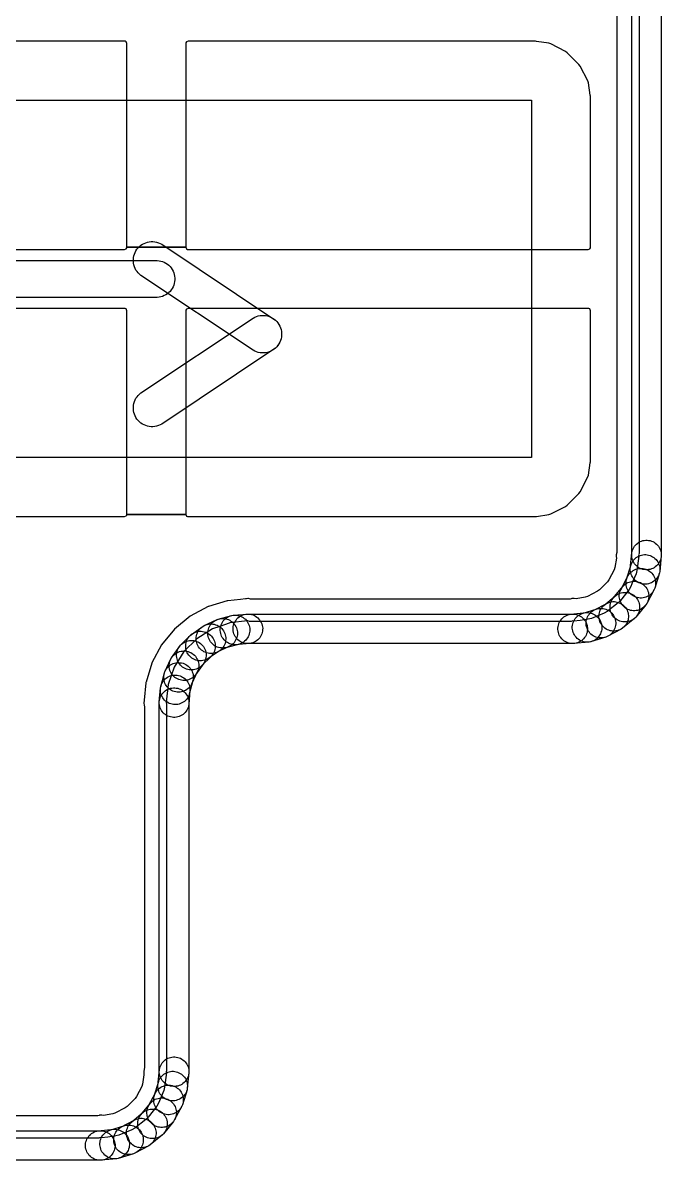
# Model space of a CAD drawing. Extents: x 124579 to 173950, y -108350 to -87650.
# Drawn here: x 169625 to 173950, y -108350 to -100645 of the extents above; entities that cross this region are included whole.
import ezdxf

# ---------------------------------------------------------------- set-up
doc = ezdxf.new("R2010")
doc.units = 0
for name, color, linetype in [('L2D0_Cu1', 1, 'CONTINUOUS'), ('L4D0_Cu2', 2, 'CONTINUOUS'), ('L7D0_Profile1', 3, 'CONTINUOUS')]:
    doc.layers.add(name, color=color, linetype=linetype)

msp = doc.modelspace()

# ---------------------------------------------------------------- linework, layer by layer
at = {"layer": 'L2D0_Cu1'}
for points in [[(173649.5, -91777.902), (173649.5, -104221.634), (173648.253, -104232.617), (173644.344, -104249.6), (173645.561, -104254.983), (173645.55, -104260.501), (173645.545, -104260.501), (173645.934, -104272.451), (173636.04, -104334.853), (173631.302, -104349.429), (173595.797, -104419.097), (173586.788, -104431.496), (173531.496, -104486.788), (173519.097, -104495.797), (173449.429, -104531.302), (173434.853, -104536.04), (173372.835, -104545.873), (173361.216, -104545.474), (173361.216, -104545.588), (173355.696, -104545.58), (173350.318, -104544.344), (173344.936, -104545.563), (173344.935, -104545.563), (173339.629, -104546.765), (173333.153, -104548.232), (173332.901, -104548.289), (173322.077, -104549.5), (171178.587, -104549.5), (171167.513, -104548.232), (171153.467, -104544.973), (171153.465, -104544.973), (171150.759, -104544.345), (171150.041, -104544.344), (171139.415, -104546.766), (171133.328, -104547.755), (171100.439, -104550.988), (171015.097, -104559.378), (171015.093, -104559.379), (171012.701, -104559.614), (171010.403, -104560.311), (171010.397, -104560.312), (170882.941, -104598.958), (170882.937, -104598.96), (170880.637, -104599.657), (170758.925, -104664.701), (170652.246, -104752.246), (170564.701, -104858.925), (170499.657, -104980.637), (170498.96, -104982.937), (170498.958, -104982.941), (170460.312, -105110.397), (170460.311, -105110.403), (170459.614, -105112.701), (170459.379, -105115.093), (170459.378, -105115.097), (170447.848, -105232.379), (170446.819, -105238.642), (170444.345, -105249.323), (170444.344, -105250.041), (170444.961, -105252.742), (170448.271, -105267.24), (170449.5, -105278.147), (170449.5, -107721.634), (170448.253, -107732.617), (170444.344, -107749.6), (170445.561, -107754.983), (170445.55, -107760.501), (170445.545, -107760.501), (170445.934, -107772.451), (170436.04, -107834.853), (170431.302, -107849.429), (170395.797, -107919.097), (170386.788, -107931.496), (170331.496, -107986.788), (170319.097, -107995.797), (170249.429, -108031.302), (170234.853, -108036.04), (170172.835, -108045.873), (170161.216, -108045.474), (170161.216, -108045.588), (170155.696, -108045.58), (170150.318, -108044.344), (170144.936, -108045.563), (170144.935, -108045.563), (170143.28, -108045.938), (170133.056, -108048.254), (170132.901, -108048.289), (170122.077, -108049.5), (133878.343, -108049.5)], [(167533.859, -102255), (170536.141, -102255), (170548.363, -102256.204), (170560.409, -102258.6), (170572.162, -102262.165), (170583.509, -102266.865), (170594.34, -102272.655), (170604.552, -102279.478), (170614.046, -102287.269), (170622.731, -102295.954), (170630.522, -102305.448), (170637.345, -102315.66), (170643.135, -102326.491), (170647.835, -102337.838), (170651.4, -102349.591), (170653.796, -102361.637), (170655, -102373.859), (170655, -102386.141), (170653.796, -102398.363), (170651.4, -102410.409), (170647.835, -102422.162), (170643.135, -102433.509), (170637.345, -102444.34), (170630.522, -102454.552), (170622.731, -102464.046), (170614.046, -102472.731), (170604.552, -102480.522), (170594.34, -102487.345), (170583.509, -102493.135), (170572.162, -102497.835), (170560.409, -102501.4), (170548.363, -102503.796), (170536.141, -102505), (167533.859, -102505)]]:
    msp.add_lwpolyline(points, dxfattribs=at)
msp.add_lwpolyline([(167990, -103590), (167990, -101170), (173070, -101170), (173070, -103590)], close=True, dxfattribs=at)
at = {"layer": 'L4D0_Cu2'}
for points in [[(173799.5, -91776.445), (173799.5, -104239.949), (173795.339, -104249.989), (173798.003, -104256.424), (173797.561, -104257.489), (173798.495, -104257.612), (173785.653, -104355.036), (173779.808, -104376.838), (173758.486, -104428.3), (173743.608, -104464.209), (173732.319, -104483.758), (173674.746, -104558.783), (173658.783, -104574.746), (173583.758, -104632.319), (173564.212, -104643.606), (173476.838, -104679.808), (173455.037, -104685.653), (173401.104, -104692.762), (173357.613, -104698.495), (173357.612, -104698.495), (173357.584, -104698.284), (173357.219, -104698.332), (173349.989, -104695.339), (173339.949, -104699.5), (173327.459, -104699.5), (173323.974, -104699.424), (173323.543, -104699.5), (171160.051, -104699.5), (171150.011, -104695.339), (171147.762, -104696.27), (171026.727, -104709.886), (171022.139, -104711.491), (171022.138, -104711.491), (170959.604, -104733.365), (170909.622, -104750.848), (170804.572, -104816.847), (170716.847, -104904.572), (170650.848, -105009.622), (170609.886, -105126.727), (170596.27, -105247.762), (170595.339, -105250.011), (170599.5, -105260.051), (170599.5, -105272.541), (170599.424, -105276.026), (170599.5, -105276.457), (170599.5, -107739.949), (170595.339, -107749.989), (170598.003, -107756.424), (170597.561, -107757.489), (170598.495, -107757.612), (170585.653, -107855.036), (170579.808, -107876.838), (170543.608, -107964.209), (170532.319, -107983.758), (170474.746, -108058.783), (170458.783, -108074.746), (170383.758, -108132.319), (170364.212, -108143.606), (170276.838, -108179.808), (170255.037, -108185.653), (170201.104, -108192.762), (170157.613, -108198.495), (170157.612, -108198.495), (170157.584, -108198.284), (170157.219, -108198.332), (170149.989, -108195.339), (170139.949, -108199.5), (170127.459, -108199.5), (170123.974, -108199.424), (170123.543, -108199.5), (133860.045, -108199.5)], [(173649.5, -91777.902), (173649.5, -104221.634), (173648.253, -104232.617), (173644.344, -104249.6), (173645.561, -104254.983), (173645.55, -104260.501), (173645.545, -104260.501), (173645.934, -104272.451), (173636.04, -104334.853), (173631.302, -104349.429), (173595.797, -104419.097), (173586.788, -104431.496), (173531.496, -104486.788), (173519.097, -104495.797), (173449.429, -104531.302), (173434.853, -104536.04), (173372.835, -104545.873), (173361.216, -104545.474), (173361.216, -104545.588), (173355.696, -104545.58), (173350.318, -104544.344), (173344.936, -104545.563), (173344.935, -104545.563), (173339.629, -104546.765), (173333.153, -104548.232), (173332.901, -104548.289), (173322.077, -104549.5), (171178.587, -104549.5), (171167.513, -104548.232), (171153.467, -104544.973), (171153.465, -104544.973), (171150.759, -104544.345), (171150.041, -104544.344), (171139.415, -104546.766), (171133.328, -104547.755), (171100.439, -104550.988), (171015.097, -104559.378), (171015.093, -104559.379), (171012.701, -104559.614), (171010.403, -104560.311), (171010.397, -104560.312), (170882.941, -104598.958), (170882.937, -104598.96), (170880.637, -104599.657), (170758.925, -104664.701), (170652.246, -104752.246), (170564.701, -104858.925), (170499.657, -104980.637), (170498.96, -104982.937), (170498.958, -104982.941), (170460.312, -105110.397), (170460.311, -105110.403), (170459.614, -105112.701), (170459.379, -105115.093), (170459.378, -105115.097), (170447.848, -105232.379), (170446.819, -105238.642), (170444.345, -105249.323), (170444.344, -105250.041), (170444.961, -105252.742), (170448.271, -105267.24), (170449.5, -105278.147), (170449.5, -107721.634), (170448.253, -107732.617), (170444.344, -107749.6), (170445.561, -107754.983), (170445.55, -107760.501), (170445.545, -107760.501), (170445.934, -107772.451), (170436.04, -107834.853), (170431.302, -107849.429), (170395.797, -107919.097), (170386.788, -107931.496), (170331.496, -107986.788), (170319.097, -107995.797), (170249.429, -108031.302), (170234.853, -108036.04), (170172.835, -108045.873), (170161.216, -108045.474), (170161.216, -108045.588), (170155.696, -108045.58), (170150.318, -108044.344), (170144.936, -108045.563), (170144.935, -108045.563), (170143.28, -108045.938), (170133.056, -108048.254), (170132.901, -108048.289), (170122.077, -108049.5), (133878.343, -108049.5)], [(167750.432, -102180), (170314.749, -102180), (170326.432, -102175.748), (170330, -102169.568), (170330, -102164.749), (170730, -102164.749), (170734.252, -102176.432), (170740.432, -102180), (173454.748, -102180), (173466.431, -102175.748), (173469.999, -102169.568), (173469.999, -101141.916), (173469.468, -101135.164), (173456.23, -101051.58), (173452.073, -101038.783), (173400.732, -100938.021), (173392.828, -100927.142), (173312.858, -100847.172), (173301.979, -100839.268), (173201.212, -100787.925), (173188.425, -100783.77), (173104.835, -100770.531), (173098.086, -100770), (170745.251, -100770), (170733.568, -100774.252), (170730, -100780.432), (170730, -102164.749), (170330, -102164.749), (170330, -100785.252), (170325.748, -100773.569), (170319.568, -100770.001), (167961.916, -100770.001)], [(167961.914, -103990), (170314.749, -103990), (170326.432, -103985.748), (170330, -103979.568), (170330, -103974.748), (170730, -103974.748), (170734.252, -103986.431), (170740.432, -103989.999), (173098.084, -103989.999), (173104.836, -103989.468), (173188.42, -103976.23), (173201.217, -103972.073), (173301.979, -103920.732), (173312.858, -103912.828), (173392.828, -103832.858), (173400.732, -103821.979), (173452.075, -103721.212), (173456.23, -103708.425), (173469.469, -103624.835), (173470, -103618.086), (173470, -102595.251), (173465.748, -102583.568), (173459.568, -102580), (170745.251, -102580), (170733.568, -102584.252), (170730, -102590.432), (170730, -103974.748), (170330, -103974.748), (170330, -102595.251), (170325.748, -102583.568), (170319.568, -102580), (167755.251, -102580)]]:
    msp.add_lwpolyline(points, dxfattribs=at)
for points in [[(167990, -103590), (167990, -101170), (173070, -101170), (173070, -103590)], [(171244.894, -102881.006), (171232.474, -102879.796), (171220.233, -102877.375), (171208.289, -102873.765), (171196.755, -102869.002), (171185.744, -102863.131), (170425.362, -102356.21), (170415.708, -102348.304), (170406.875, -102339.489), (170398.949, -102329.852), (170392.006, -102319.484), (170386.112, -102308.485), (170381.325, -102296.962), (170377.69, -102285.025), (170375.243, -102272.789), (170374.007, -102260.372), (170373.994, -102247.894), (170375.204, -102235.474), (170377.625, -102223.233), (170381.235, -102211.289), (170385.998, -102199.755), (170391.869, -102188.744), (170398.79, -102178.362), (170406.696, -102168.708), (170415.511, -102159.875), (170425.148, -102151.949), (170435.516, -102145.006), (170446.515, -102139.112), (170458.038, -102134.325), (170469.975, -102130.69), (170482.211, -102128.243), (170494.628, -102127.007), (170507.106, -102126.994), (170519.526, -102128.204), (170531.767, -102130.625), (170543.711, -102134.235), (170555.245, -102138.998), (170566.256, -102144.869), (171326.638, -102651.79), (171336.292, -102659.696), (171345.125, -102668.511), (171353.051, -102678.148), (171359.994, -102688.516), (171365.888, -102699.515), (171370.675, -102711.038), (171374.31, -102722.975), (171376.757, -102735.211), (171377.993, -102747.628), (171378.006, -102760.106), (171376.796, -102772.526), (171374.375, -102784.767), (171370.765, -102796.711), (171366.002, -102808.245), (171360.131, -102819.256), (171353.21, -102829.638), (171345.304, -102839.292), (171336.489, -102848.125), (171326.852, -102856.051), (171316.484, -102862.994), (171305.485, -102868.888), (171293.962, -102873.675), (171282.025, -102877.31), (171269.789, -102879.757), (171257.372, -102880.993)], [(170507.106, -103381.006), (170494.628, -103380.993), (170482.211, -103379.757), (170469.975, -103377.31), (170458.038, -103373.675), (170446.515, -103368.888), (170435.516, -103362.994), (170425.148, -103356.051), (170415.511, -103348.125), (170406.696, -103339.292), (170398.79, -103329.638), (170391.869, -103319.256), (170385.998, -103308.245), (170381.235, -103296.711), (170377.625, -103284.767), (170375.204, -103272.526), (170373.994, -103260.106), (170374.007, -103247.628), (170375.243, -103235.211), (170377.69, -103222.975), (170381.325, -103211.038), (170386.112, -103199.515), (170392.006, -103188.516), (170398.949, -103178.148), (170406.875, -103168.511), (170415.708, -103159.696), (170425.362, -103151.79), (171185.744, -102644.869), (171196.755, -102638.998), (171208.289, -102634.235), (171220.233, -102630.625), (171232.474, -102628.204), (171244.894, -102626.994), (171257.372, -102627.007), (171269.789, -102628.243), (171282.025, -102630.69), (171293.962, -102634.325), (171305.485, -102639.112), (171316.484, -102645.006), (171326.852, -102651.949), (171336.489, -102659.875), (171345.304, -102668.708), (171353.21, -102678.362), (171360.131, -102688.744), (171366.002, -102699.755), (171370.765, -102711.289), (171374.375, -102723.233), (171376.796, -102735.474), (171378.006, -102747.894), (171377.993, -102760.372), (171376.757, -102772.789), (171374.31, -102785.025), (171370.675, -102796.962), (171365.888, -102808.485), (171359.994, -102819.484), (171353.051, -102829.852), (171345.125, -102839.489), (171336.292, -102848.304), (171326.638, -102856.21), (170566.256, -103363.131), (170555.245, -103369.002), (170543.711, -103373.765), (170531.767, -103377.375), (170519.526, -103379.796)]]:
    msp.add_lwpolyline(points, close=True, dxfattribs=at)
at = {"layer": 'L7D0_Profile1'}
for points in [[(173950, -91745.087), (173950, -104254.913), (173949.037, -104264.691), (173947.12, -104274.327), (173944.268, -104283.73), (173940.508, -104292.807), (173935.876, -104301.472), (173930.418, -104309.642), (173924.184, -104317.237), (173917.237, -104324.184), (173909.642, -104330.418), (173901.472, -104335.876), (173892.807, -104340.508), (173883.73, -104344.268), (173874.327, -104347.12), (173864.691, -104349.037), (173854.913, -104350), (173845.087, -104350), (173835.309, -104349.037), (173825.673, -104347.12), (173816.27, -104344.268), (173807.193, -104340.508), (173798.528, -104335.876), (173790.358, -104330.418), (173782.763, -104324.184), (173775.816, -104317.237), (173769.582, -104309.642), (173764.124, -104301.472), (173759.492, -104292.807), (173755.732, -104283.73), (173752.88, -104274.327), (173750.963, -104264.691), (173750, -104254.913), (173750, -91745.087)], [(133845.087, -108150), (170154.913, -108150), (170164.691, -108150.963), (170174.327, -108152.88), (170183.73, -108155.732), (170192.807, -108159.492), (170201.472, -108164.124), (170209.642, -108169.582), (170217.237, -108175.816), (170224.184, -108182.763), (170230.418, -108190.358), (170235.876, -108198.528), (170240.508, -108207.193), (170244.268, -108216.27), (170247.12, -108225.673), (170249.037, -108235.309), (170250, -108245.087), (170250, -108254.913), (170249.037, -108264.691), (170247.12, -108274.327), (170244.268, -108283.73), (170240.508, -108292.807), (170235.876, -108301.472), (170230.418, -108309.642), (170224.184, -108317.237), (170217.237, -108324.184), (170209.642, -108330.418), (170201.472, -108335.876), (170192.807, -108340.508), (170183.73, -108344.268), (170174.327, -108347.12), (170164.691, -108349.037), (170154.913, -108350), (133845.087, -108350)]]:
    msp.add_lwpolyline(points, dxfattribs=at)
for points in [[(173845.271, -104447.539), (173835.446, -104447.537), (173825.668, -104446.572), (173816.032, -104444.654), (173806.63, -104441.8), (173797.553, -104438.038), (173788.889, -104433.405), (173780.72, -104427.945), (173773.126, -104421.711), (173766.18, -104414.762), (173759.948, -104407.166), (173754.491, -104398.995), (173749.861, -104390.329), (173746.102, -104381.251), (173743.252, -104371.848), (173741.336, -104362.211), (173740.375, -104352.433), (173740.377, -104342.608), (173750.966, -104235.292), (173752.884, -104225.655), (173755.738, -104216.254), (173759.499, -104207.177), (173764.133, -104198.512), (173769.593, -104190.344), (173775.827, -104182.75), (173782.776, -104175.804), (173790.372, -104169.572), (173798.543, -104164.114), (173807.209, -104159.484), (173816.287, -104155.726), (173825.69, -104152.875), (173835.326, -104150.96), (173845.105, -104149.999), (173854.93, -104150.001), (173864.708, -104150.965), (173874.344, -104152.884), (173883.746, -104155.738), (173892.823, -104159.499), (173901.487, -104164.132), (173909.656, -104169.593), (173917.25, -104175.827), (173924.196, -104182.776), (173930.428, -104190.372), (173935.885, -104198.543), (173940.515, -104207.209), (173944.274, -104216.287), (173947.124, -104225.689), (173949.039, -104235.326), (173950.001, -104245.105), (173949.999, -104254.93), (173939.41, -104362.246), (173937.492, -104371.882), (173934.638, -104381.284), (173930.876, -104390.361), (173926.243, -104399.025), (173920.783, -104407.194), (173914.549, -104414.788), (173907.6, -104421.734), (173900.004, -104427.966), (173891.833, -104433.423), (173883.167, -104438.053), (173874.089, -104441.812), (173864.686, -104444.662), (173855.049, -104446.578)], [(173816.813, -104541.327), (173806.988, -104541.325), (173797.21, -104540.361), (173787.574, -104538.443), (173778.172, -104535.59), (173769.095, -104531.829), (173760.43, -104527.196), (173752.261, -104521.736), (173744.667, -104515.502), (173737.72, -104508.554), (173731.488, -104500.958), (173726.03, -104492.788), (173721.4, -104484.122), (173717.641, -104475.044), (173714.79, -104465.641), (173712.874, -104456.004), (173711.912, -104446.226), (173711.914, -104436.401), (173712.878, -104426.623), (173714.796, -104416.987), (173746.112, -104313.797), (173749.873, -104304.72), (173754.506, -104296.055), (173759.966, -104287.886), (173766.2, -104280.292), (173773.148, -104273.345), (173780.744, -104267.113), (173788.915, -104261.655), (173797.58, -104257.025), (173806.658, -104253.266), (173816.061, -104250.415), (173825.698, -104248.499), (173835.476, -104247.537), (173845.301, -104247.539), (173855.079, -104248.503), (173864.716, -104250.421), (173874.117, -104253.274), (173883.194, -104257.035), (173891.859, -104261.668), (173900.028, -104267.128), (173907.622, -104273.362), (173914.569, -104280.31), (173920.801, -104287.906), (173926.259, -104296.077), (173930.889, -104304.742), (173934.648, -104313.82), (173937.499, -104323.223), (173939.415, -104332.86), (173940.377, -104342.638), (173940.375, -104352.463), (173939.411, -104362.241), (173937.493, -104371.878), (173906.177, -104475.067), (173902.416, -104484.144), (173897.783, -104492.809), (173892.323, -104500.978), (173886.089, -104508.572), (173879.141, -104515.519), (173871.545, -104521.751), (173863.375, -104527.209), (173854.709, -104531.839), (173845.631, -104535.598), (173836.228, -104538.449), (173826.591, -104540.365)], [(173760.784, -104627.761), (173751.006, -104626.797), (173741.369, -104624.879), (173731.967, -104622.026), (173722.89, -104618.266), (173714.225, -104613.633), (173706.056, -104608.174), (173698.462, -104601.94), (173691.514, -104594.992), (173685.282, -104587.397), (173679.824, -104579.227), (173675.193, -104570.561), (173671.434, -104561.484), (173668.582, -104552.081), (173666.666, -104542.444), (173665.704, -104532.666), (173665.704, -104522.841), (173666.668, -104513.063), (173668.586, -104503.426), (173671.439, -104494.024), (173675.199, -104484.947), (173726.041, -104389.847), (173731.5, -104381.678), (173737.734, -104374.083), (173744.682, -104367.136), (173752.277, -104360.904), (173760.447, -104355.446), (173769.113, -104350.815), (173778.19, -104347.055), (173787.593, -104344.204), (173797.23, -104342.288), (173807.008, -104341.325), (173816.833, -104341.326), (173826.611, -104342.29), (173836.248, -104344.207), (173845.65, -104347.06), (173854.727, -104350.821), (173863.392, -104355.453), (173871.561, -104360.913), (173879.155, -104367.146), (173886.102, -104374.094), (173892.335, -104381.69), (173897.793, -104389.86), (173902.424, -104398.525), (173906.183, -104407.603), (173909.035, -104417.006), (173910.951, -104426.642), (173911.913, -104436.421), (173911.913, -104446.246), (173910.949, -104456.024), (173909.031, -104465.66), (173906.178, -104475.062), (173902.418, -104484.14), (173851.576, -104579.24), (173846.117, -104587.409), (173839.883, -104595.003), (173832.935, -104601.951), (173825.34, -104608.183), (173817.17, -104613.641), (173808.504, -104618.272), (173799.427, -104622.031), (173790.024, -104624.883), (173780.387, -104626.799), (173770.609, -104627.761)], [(173698.609, -104703.524), (173688.831, -104702.561), (173679.194, -104700.644), (173669.792, -104697.791), (173660.715, -104694.031), (173652.05, -104689.399), (173643.88, -104683.94), (173636.285, -104677.707), (173629.338, -104670.759), (173623.105, -104663.164), (173617.646, -104654.994), (173613.015, -104646.329), (173609.255, -104637.251), (173606.403, -104627.849), (173604.487, -104618.212), (173603.524, -104608.434), (173603.524, -104598.609), (173604.487, -104588.831), (173606.404, -104579.194), (173609.257, -104569.792), (173613.017, -104560.715), (173617.649, -104552.05), (173623.108, -104543.88), (173691.521, -104460.523), (173698.469, -104453.575), (173706.064, -104447.342), (173714.234, -104441.884), (173722.899, -104437.252), (173731.977, -104433.493), (173741.379, -104430.641), (173751.016, -104428.724), (173760.794, -104427.761), (173770.619, -104427.761), (173780.397, -104428.725), (173790.034, -104430.642), (173799.436, -104433.494), (173808.513, -104437.254), (173817.178, -104441.886), (173825.348, -104447.345), (173832.943, -104453.579), (173839.89, -104460.526), (173846.123, -104468.122), (173851.582, -104476.291), (173856.213, -104484.957), (173859.973, -104494.034), (173862.825, -104503.436), (173864.741, -104513.073), (173865.704, -104522.851), (173865.704, -104532.677), (173864.741, -104542.455), (173862.823, -104552.091), (173859.971, -104561.493), (173856.211, -104570.571), (173851.579, -104579.236), (173846.12, -104587.405), (173777.707, -104670.763), (173770.759, -104677.71), (173763.164, -104683.943), (173754.994, -104689.402), (173746.329, -104694.033), (173737.251, -104697.793), (173727.849, -104700.645), (173718.212, -104702.561), (173708.434, -104703.524)], [(173622.851, -104765.704), (173613.073, -104764.741), (173603.436, -104762.825), (173594.034, -104759.973), (173584.956, -104756.213), (173576.291, -104751.582), (173568.121, -104746.123), (173560.526, -104739.89), (173553.578, -104732.943), (173547.345, -104725.348), (173541.886, -104717.178), (173537.254, -104708.513), (173533.494, -104699.436), (173530.641, -104690.034), (173528.724, -104680.397), (173527.761, -104670.619), (173527.761, -104660.794), (173528.724, -104651.016), (173530.64, -104641.379), (173533.492, -104631.977), (173537.252, -104622.899), (173541.883, -104614.234), (173547.342, -104606.064), (173553.575, -104598.469), (173560.522, -104591.521), (173643.88, -104523.108), (173652.049, -104517.649), (173660.714, -104513.017), (173669.792, -104509.257), (173679.194, -104506.405), (173688.83, -104504.487), (173698.608, -104503.524), (173708.434, -104503.524), (173718.212, -104504.487), (173727.849, -104506.403), (173737.251, -104509.255), (173746.328, -104513.015), (173754.994, -104517.646), (173763.163, -104523.105), (173770.759, -104529.338), (173777.706, -104536.285), (173783.94, -104543.88), (173789.399, -104552.05), (173794.031, -104560.715), (173797.791, -104569.792), (173800.643, -104579.194), (173802.56, -104588.831), (173803.524, -104598.609), (173803.524, -104608.434), (173802.561, -104618.212), (173800.644, -104627.849), (173797.792, -104637.251), (173794.033, -104646.329), (173789.401, -104654.994), (173783.943, -104663.164), (173777.71, -104670.759), (173770.762, -104677.707), (173687.405, -104746.12), (173679.235, -104751.579), (173670.57, -104756.211), (173661.493, -104759.971), (173652.091, -104762.824), (173642.454, -104764.741), (173632.676, -104765.704)], [(173345.105, -104850.001), (173335.327, -104849.04), (173325.69, -104847.124), (173316.287, -104844.274), (173307.209, -104840.515), (173298.543, -104835.885), (173290.372, -104830.428), (173282.776, -104824.196), (173275.827, -104817.25), (173269.593, -104809.656), (173264.133, -104801.487), (173259.5, -104792.823), (173255.738, -104783.746), (173252.884, -104774.344), (173250.966, -104764.708), (173250.001, -104754.93), (173249.999, -104745.105), (173250.96, -104735.327), (173252.876, -104725.69), (173255.726, -104716.287), (173259.485, -104707.209), (173264.115, -104698.543), (173269.572, -104690.372), (173275.804, -104682.776), (173282.75, -104675.827), (173290.344, -104669.593), (173298.513, -104664.133), (173307.177, -104659.5), (173316.254, -104655.738), (173325.656, -104652.884), (173335.292, -104650.966), (173442.608, -104640.377), (173452.433, -104640.375), (173462.212, -104641.337), (173471.849, -104643.252), (173481.251, -104646.102), (173490.329, -104649.861), (173498.995, -104654.491), (173507.166, -104659.948), (173514.762, -104666.18), (173521.711, -104673.126), (173527.945, -104680.72), (173533.406, -104688.889), (173538.039, -104697.553), (173541.8, -104706.63), (173544.654, -104716.032), (173546.573, -104725.668), (173547.537, -104735.446), (173547.539, -104745.271), (173546.578, -104755.05), (173544.663, -104764.686), (173541.812, -104774.089), (173538.054, -104783.167), (173533.424, -104791.833), (173527.966, -104800.004), (173521.734, -104807.6), (173514.788, -104814.549), (173507.194, -104820.783), (173499.026, -104826.243), (173490.361, -104830.877), (173481.284, -104834.638), (173471.883, -104837.492), (173462.246, -104839.41), (173354.93, -104849.999)], [(173442.638, -104840.377), (173432.86, -104839.415), (173423.223, -104837.499), (173413.82, -104834.648), (173404.742, -104830.889), (173396.076, -104826.259), (173387.906, -104820.801), (173380.31, -104814.569), (173373.362, -104807.622), (173367.128, -104800.028), (173361.668, -104791.859), (173357.035, -104783.194), (173353.274, -104774.117), (173350.421, -104764.715), (173348.503, -104755.079), (173347.539, -104745.301), (173347.537, -104735.476), (173348.499, -104725.698), (173350.415, -104716.061), (173353.266, -104706.658), (173357.025, -104697.58), (173361.655, -104688.914), (173367.113, -104680.744), (173373.345, -104673.148), (173380.292, -104666.2), (173387.886, -104659.966), (173396.055, -104654.506), (173404.72, -104649.873), (173413.797, -104646.112), (173516.986, -104614.796), (173526.623, -104612.878), (173536.401, -104611.914), (173546.226, -104611.912), (173556.004, -104612.874), (173565.641, -104614.79), (173575.044, -104617.641), (173584.122, -104621.4), (173592.787, -104626.03), (173600.958, -104631.488), (173608.554, -104637.72), (173615.502, -104644.667), (173621.736, -104652.261), (173627.196, -104660.43), (173631.829, -104669.095), (173635.59, -104678.172), (173638.443, -104687.573), (173640.361, -104697.21), (173641.325, -104706.988), (173641.327, -104716.813), (173640.365, -104726.591), (173638.449, -104736.228), (173635.598, -104745.631), (173631.839, -104754.709), (173627.209, -104763.374), (173621.751, -104771.545), (173615.519, -104779.141), (173608.572, -104786.089), (173600.978, -104792.323), (173592.809, -104797.783), (173584.144, -104802.416), (173575.067, -104806.177), (173471.877, -104837.493), (173462.241, -104839.411), (173452.463, -104840.375)], [(173536.421, -104811.913), (173526.643, -104810.951), (173517.006, -104809.035), (173507.603, -104806.183), (173498.526, -104802.424), (173489.86, -104797.793), (173481.69, -104792.335), (173474.095, -104786.103), (173467.147, -104779.155), (173460.913, -104771.561), (173455.454, -104763.392), (173450.821, -104754.727), (173447.061, -104745.65), (173444.208, -104736.248), (173442.29, -104726.611), (173441.326, -104716.833), (173441.326, -104707.008), (173442.288, -104697.23), (173444.204, -104687.593), (173447.056, -104678.19), (173450.815, -104669.113), (173455.446, -104660.447), (173460.904, -104652.277), (173467.136, -104644.682), (173474.084, -104637.734), (173481.678, -104631.5), (173489.847, -104626.041), (173584.947, -104575.199), (173594.025, -104571.439), (173603.427, -104568.586), (173613.063, -104566.668), (173622.841, -104565.704), (173632.666, -104565.704), (173642.445, -104566.666), (173652.081, -104568.582), (173661.484, -104571.434), (173670.562, -104575.193), (173679.227, -104579.824), (173687.397, -104585.282), (173694.993, -104591.515), (173701.941, -104598.462), (173708.174, -104606.056), (173713.634, -104614.225), (173718.266, -104622.89), (173722.027, -104631.967), (173724.88, -104641.369), (173726.797, -104651.006), (173727.761, -104660.784), (173727.762, -104670.609), (173726.799, -104680.387), (173724.883, -104690.024), (173722.032, -104699.427), (173718.272, -104708.504), (173713.641, -104717.17), (173708.183, -104725.34), (173701.951, -104732.935), (173695.004, -104739.883), (173687.409, -104746.117), (173679.24, -104751.576), (173584.14, -104802.418), (173575.063, -104806.178), (173565.661, -104809.031), (173556.024, -104810.949), (173546.246, -104811.913)], [(170825.845, -104967.03), (170816.048, -104966.28), (170806.372, -104964.574), (170796.91, -104961.927), (170787.753, -104958.365), (170778.989, -104953.924), (170770.702, -104948.644), (170762.973, -104942.578), (170755.876, -104935.783), (170749.479, -104928.325), (170743.844, -104920.277), (170739.025, -104911.714), (170735.068, -104902.721), (170732.012, -104893.383), (170729.885, -104883.79), (170728.71, -104874.036), (170728.496, -104864.213), (170729.246, -104854.416), (170730.952, -104844.74), (170733.599, -104835.278), (170737.161, -104826.12), (170741.603, -104817.356), (170746.882, -104809.07), (170752.948, -104801.341), (170759.743, -104794.244), (170767.201, -104787.847), (170846.649, -104732.222), (170855.212, -104727.402), (170864.205, -104723.446), (170873.543, -104720.39), (170883.136, -104718.263), (170892.89, -104717.088), (170902.713, -104716.874), (170912.51, -104717.624), (170922.186, -104719.33), (170931.648, -104721.977), (170940.806, -104725.539), (170949.57, -104729.98), (170957.856, -104735.26), (170965.585, -104741.326), (170972.682, -104748.121), (170979.079, -104755.579), (170984.714, -104763.627), (170989.534, -104772.19), (170993.49, -104781.183), (170996.546, -104790.521), (170998.673, -104800.114), (170999.848, -104809.868), (171000.062, -104819.691), (170999.312, -104829.488), (170997.606, -104839.164), (170994.959, -104848.626), (170991.397, -104857.784), (170986.956, -104866.548), (170981.676, -104874.834), (170975.61, -104882.563), (170968.815, -104889.66), (170961.357, -104896.057), (170881.909, -104951.682), (170873.346, -104956.502), (170864.353, -104960.458), (170855.015, -104963.514), (170845.422, -104965.641), (170835.668, -104966.816)], [(170899.424, -104917.077), (170889.613, -104916.54), (170879.902, -104915.045), (170870.384, -104912.604), (170861.152, -104909.243), (170852.293, -104904.993), (170843.894, -104899.895), (170836.035, -104893.999), (170828.791, -104887.36), (170822.233, -104880.043), (170816.424, -104872.119), (170811.42, -104863.664), (170807.268, -104854.759), (170804.009, -104845.49), (170801.675, -104835.946), (170800.287, -104826.219), (170799.859, -104816.403), (170800.396, -104806.592), (170801.891, -104796.881), (170804.332, -104787.363), (170807.693, -104778.131), (170811.943, -104769.272), (170817.041, -104760.873), (170822.938, -104753.014), (170829.576, -104745.77), (170836.893, -104739.212), (170844.817, -104733.403), (170853.272, -104728.399), (170941.175, -104687.419), (170950.444, -104684.16), (170959.988, -104681.825), (170969.715, -104680.438), (170979.531, -104680.01), (170989.342, -104680.546), (170999.053, -104682.042), (171008.57, -104684.482), (171017.803, -104687.843), (171026.661, -104692.093), (171035.061, -104697.191), (171042.92, -104703.088), (171050.163, -104709.727), (171056.721, -104717.043), (171062.53, -104724.967), (171067.535, -104733.423), (171071.686, -104742.328), (171074.945, -104751.597), (171077.28, -104761.141), (171078.667, -104770.868), (171079.095, -104780.684), (171078.559, -104790.495), (171077.063, -104800.206), (171074.623, -104809.723), (171071.262, -104818.956), (171067.012, -104827.814), (171061.914, -104836.214), (171056.017, -104844.073), (171049.378, -104851.316), (171042.062, -104857.874), (171034.138, -104863.683), (171025.682, -104868.688), (170937.78, -104909.668), (170928.51, -104912.927), (170918.966, -104915.261), (170909.24, -104916.649)], [(170980.601, -104880.236), (170970.781, -104879.913), (170961.04, -104878.629), (170951.472, -104876.397), (170942.168, -104873.238), (170933.219, -104869.181), (170924.711, -104864.268), (170916.725, -104858.543), (170909.339, -104852.064), (170902.623, -104844.892), (170896.643, -104837.096), (170891.456, -104828.752), (170887.111, -104819.939), (170883.651, -104810.743), (170881.11, -104801.252), (170879.51, -104791.558), (170878.869, -104781.753), (170879.192, -104771.933), (170880.476, -104762.192), (170882.708, -104752.624), (170885.867, -104743.32), (170889.924, -104734.371), (170894.837, -104725.863), (170900.562, -104717.877), (170907.041, -104710.491), (170914.213, -104703.775), (170922.009, -104697.795), (170930.353, -104692.608), (170939.166, -104688.263), (170948.362, -104684.803), (171042.046, -104659.714), (171051.741, -104658.115), (171061.545, -104657.474), (171071.365, -104657.796), (171081.106, -104659.08), (171090.675, -104661.313), (171099.978, -104664.472), (171108.927, -104668.528), (171117.436, -104673.442), (171125.421, -104679.166), (171132.808, -104685.645), (171139.523, -104692.818), (171145.504, -104700.613), (171150.691, -104708.958), (171155.035, -104717.77), (171158.495, -104726.967), (171161.037, -104736.457), (171162.636, -104746.152), (171163.277, -104755.956), (171162.955, -104765.776), (171161.671, -104775.517), (171159.438, -104785.086), (171156.279, -104794.389), (171152.223, -104803.338), (171147.309, -104811.847), (171141.585, -104819.832), (171135.106, -104827.219), (171127.933, -104833.934), (171120.138, -104839.915), (171111.793, -104845.102), (171102.981, -104849.446), (171093.784, -104852.906), (171000.1, -104877.995), (170990.406, -104879.595)], [(171066.974, -104857.629), (171057.149, -104857.52), (171047.382, -104856.449), (171037.767, -104854.426), (171028.397, -104851.469), (171019.362, -104847.609), (171010.749, -104842.882), (171002.64, -104837.333), (170995.115, -104831.016), (170988.245, -104823.991), (170982.096, -104816.328), (170976.728, -104808.098), (170972.193, -104799.382), (170968.534, -104790.264), (170965.786, -104780.83), (170963.976, -104771.173), (170963.122, -104761.385), (170963.23, -104751.56), (170964.302, -104741.793), (170966.325, -104732.179), (170969.282, -104722.809), (170973.142, -104713.773), (170977.869, -104705.16), (170983.418, -104697.051), (170989.735, -104689.526), (170996.76, -104682.656), (171004.423, -104676.507), (171012.653, -104671.139), (171021.369, -104666.604), (171030.487, -104662.945), (171039.921, -104660.197), (171049.578, -104658.387), (171146.196, -104649.952), (171156.021, -104650.061), (171165.788, -104651.132), (171175.402, -104653.156), (171184.773, -104656.112), (171193.808, -104659.972), (171202.421, -104664.7), (171210.53, -104670.249), (171218.055, -104676.565), (171224.925, -104683.59), (171231.074, -104691.253), (171236.442, -104699.483), (171240.977, -104708.199), (171244.636, -104717.318), (171247.384, -104726.751), (171249.194, -104736.408), (171250.048, -104746.196), (171249.939, -104756.021), (171248.868, -104765.788), (171246.844, -104775.402), (171243.888, -104784.773), (171240.028, -104793.808), (171235.3, -104802.421), (171229.751, -104810.53), (171223.435, -104818.055), (171216.41, -104824.925), (171208.747, -104831.074), (171200.517, -104836.442), (171191.801, -104840.977), (171182.682, -104844.636), (171173.249, -104847.384), (171163.592, -104849.194)], [(171145.087, -104850), (171135.309, -104849.037), (171125.673, -104847.12), (171116.27, -104844.268), (171107.193, -104840.508), (171098.528, -104835.876), (171090.358, -104830.418), (171082.763, -104824.184), (171075.816, -104817.237), (171069.582, -104809.642), (171064.124, -104801.472), (171059.492, -104792.807), (171055.732, -104783.73), (171052.88, -104774.327), (171050.963, -104764.691), (171050, -104754.913), (171050, -104745.087), (171050.963, -104735.309), (171052.88, -104725.673), (171055.732, -104716.27), (171059.492, -104707.193), (171064.124, -104698.528), (171069.582, -104690.358), (171075.816, -104682.763), (171082.763, -104675.816), (171090.358, -104669.582), (171098.528, -104664.124), (171107.193, -104659.492), (171116.27, -104655.732), (171125.673, -104652.88), (171135.309, -104650.963), (171145.087, -104650), (173354.913, -104650), (173364.691, -104650.963), (173374.327, -104652.88), (173383.73, -104655.732), (173392.807, -104659.492), (173401.472, -104664.124), (173409.642, -104669.582), (173417.237, -104675.816), (173424.184, -104682.763), (173430.418, -104690.358), (173435.876, -104698.528), (173440.508, -104707.193), (173444.268, -104716.27), (173447.12, -104725.673), (173449.037, -104735.309), (173450, -104745.087), (173450, -104754.913), (173449.037, -104764.691), (173447.12, -104774.327), (173444.268, -104783.73), (173440.508, -104792.807), (173435.876, -104801.472), (173430.418, -104809.642), (173424.184, -104817.237), (173417.237, -104824.184), (173409.642, -104830.418), (173401.472, -104835.876), (173392.807, -104840.508), (173383.73, -104844.268), (173374.327, -104847.12), (173364.691, -104849.037), (173354.913, -104850)], [(170762.035, -105028.579), (170752.257, -105027.616), (170742.62, -105025.699), (170733.218, -105022.847), (170724.14, -105019.087), (170715.475, -105014.455), (170707.305, -105008.996), (170699.71, -105002.763), (170692.763, -104995.816), (170686.53, -104988.221), (170681.071, -104980.051), (170676.439, -104971.386), (170672.679, -104962.308), (170669.827, -104952.906), (170667.91, -104943.269), (170666.947, -104933.491), (170666.947, -104923.666), (170667.91, -104913.888), (170669.827, -104904.251), (170672.679, -104894.849), (170676.439, -104885.772), (170681.071, -104877.106), (170686.53, -104868.937), (170692.763, -104861.342), (170761.342, -104792.763), (170768.937, -104786.529), (170777.107, -104781.071), (170785.772, -104776.439), (170794.849, -104772.679), (170804.252, -104769.827), (170813.888, -104767.91), (170823.666, -104766.947), (170833.492, -104766.947), (170843.27, -104767.91), (170852.906, -104769.827), (170862.309, -104772.679), (170871.386, -104776.439), (170880.051, -104781.071), (170888.221, -104786.529), (170895.816, -104792.763), (170902.763, -104799.71), (170908.997, -104807.305), (170914.455, -104815.475), (170919.087, -104824.14), (170922.847, -104833.217), (170925.699, -104842.62), (170927.616, -104852.256), (170928.579, -104862.034), (170928.579, -104871.86), (170927.616, -104881.638), (170925.699, -104891.274), (170922.847, -104900.677), (170919.087, -104909.754), (170914.455, -104918.419), (170908.997, -104926.589), (170902.763, -104934.184), (170834.184, -105002.763), (170826.589, -105008.996), (170818.42, -105014.455), (170809.754, -105019.087), (170800.677, -105022.847), (170791.275, -105025.699), (170781.638, -105027.616), (170771.86, -105028.579)], [(170719.691, -105100.062), (170709.868, -105099.848), (170700.114, -105098.673), (170690.521, -105096.546), (170681.183, -105093.49), (170672.19, -105089.533), (170663.627, -105084.714), (170655.579, -105079.079), (170648.121, -105072.682), (170641.326, -105065.585), (170635.26, -105057.856), (170629.98, -105049.569), (170625.539, -105040.805), (170621.977, -105031.648), (170619.33, -105022.186), (170617.624, -105012.51), (170616.874, -105002.713), (170617.088, -104992.89), (170618.263, -104983.136), (170620.39, -104973.543), (170623.446, -104964.205), (170627.402, -104955.212), (170632.222, -104946.649), (170687.847, -104867.201), (170694.244, -104859.743), (170701.341, -104852.948), (170709.07, -104846.882), (170717.356, -104841.602), (170726.12, -104837.161), (170735.278, -104833.599), (170744.74, -104830.952), (170754.416, -104829.246), (170764.213, -104828.496), (170774.036, -104828.71), (170783.79, -104829.885), (170793.383, -104832.012), (170802.721, -104835.068), (170811.714, -104839.024), (170820.277, -104843.844), (170828.325, -104849.479), (170835.783, -104855.876), (170842.578, -104862.973), (170848.644, -104870.702), (170853.924, -104878.988), (170858.365, -104887.752), (170861.927, -104896.91), (170864.574, -104906.372), (170866.28, -104916.048), (170867.03, -104925.845), (170866.816, -104935.668), (170865.641, -104945.422), (170863.514, -104955.015), (170860.458, -104964.353), (170856.502, -104973.346), (170851.682, -104981.909), (170796.057, -105061.357), (170789.66, -105068.815), (170782.563, -105075.61), (170774.834, -105081.676), (170766.548, -105086.955), (170757.784, -105091.397), (170748.626, -105094.959), (170739.164, -105097.606), (170729.488, -105099.312)], [(170680.683, -105179.096), (170670.867, -105178.668), (170661.14, -105177.28), (170651.596, -105174.946), (170642.327, -105171.687), (170633.422, -105167.535), (170624.967, -105162.531), (170617.043, -105156.722), (170609.726, -105150.164), (170603.087, -105142.92), (170597.191, -105135.061), (170592.093, -105126.662), (170587.843, -105117.803), (170584.482, -105108.571), (170582.041, -105099.053), (170580.546, -105089.342), (170580.009, -105079.531), (170580.437, -105069.715), (170581.825, -105059.989), (170584.159, -105050.445), (170587.418, -105041.175), (170628.398, -104953.273), (170633.403, -104944.817), (170639.212, -104936.893), (170645.77, -104929.577), (170653.013, -104922.938), (170660.872, -104917.041), (170669.272, -104911.943), (170678.13, -104907.693), (170687.363, -104904.332), (170696.88, -104901.892), (170706.591, -104900.396), (170716.402, -104899.86), (170726.218, -104900.288), (170735.945, -104901.675), (170745.489, -104904.01), (170754.758, -104907.269), (170763.663, -104911.42), (170772.119, -104916.425), (170780.043, -104922.234), (170787.359, -104928.792), (170793.998, -104936.035), (170799.895, -104943.894), (170804.993, -104952.294), (170809.243, -104961.152), (170812.604, -104970.385), (170815.044, -104979.902), (170816.54, -104989.613), (170817.076, -104999.424), (170816.648, -105009.24), (170815.261, -105018.967), (170812.926, -105028.511), (170809.667, -105037.78), (170768.687, -105125.683), (170763.683, -105134.138), (170757.874, -105142.062), (170751.316, -105149.379), (170744.072, -105156.017), (170736.213, -105161.914), (170727.814, -105167.012), (170718.955, -105171.262), (170709.723, -105174.623), (170700.205, -105177.064), (170690.494, -105178.559)], [(170655.957, -105263.277), (170646.152, -105262.636), (170636.458, -105261.036), (170626.967, -105258.495), (170617.771, -105255.035), (170608.958, -105250.69), (170600.614, -105245.503), (170592.818, -105239.523), (170585.646, -105232.807), (170579.167, -105225.421), (170573.442, -105217.435), (170568.529, -105208.927), (170564.472, -105199.978), (170561.313, -105190.674), (170559.081, -105181.106), (170557.797, -105171.365), (170557.474, -105161.545), (170558.115, -105151.74), (170559.715, -105142.046), (170584.804, -105048.362), (170588.264, -105039.165), (170592.608, -105030.353), (170597.795, -105022.008), (170603.776, -105014.213), (170610.491, -105007.04), (170617.878, -105000.561), (170625.863, -104994.837), (170634.372, -104989.923), (170643.321, -104985.867), (170652.624, -104982.708), (170662.193, -104980.475), (170671.934, -104979.191), (170681.754, -104978.869), (170691.558, -104979.51), (170701.253, -104981.109), (170710.743, -104983.651), (170719.94, -104987.111), (170728.752, -104991.455), (170737.097, -104996.642), (170744.892, -105002.623), (170752.065, -105009.338), (170758.544, -105016.725), (170764.268, -105024.71), (170769.182, -105033.219), (170773.238, -105042.168), (170776.397, -105051.471), (170778.63, -105061.04), (170779.914, -105070.781), (170780.236, -105080.601), (170779.595, -105090.405), (170777.996, -105100.1), (170752.907, -105193.784), (170749.447, -105202.98), (170745.102, -105211.793), (170739.915, -105220.137), (170733.935, -105227.933), (170727.219, -105235.105), (170719.833, -105241.584), (170711.847, -105247.309), (170703.339, -105252.222), (170694.39, -105256.279), (170685.086, -105259.438), (170675.518, -105261.67), (170665.777, -105262.954)], [(170646.196, -105350.048), (170636.408, -105349.194), (170626.751, -105347.384), (170617.317, -105344.636), (170608.199, -105340.977), (170599.483, -105336.442), (170591.253, -105331.074), (170583.59, -105324.925), (170576.565, -105318.055), (170570.248, -105310.53), (170564.699, -105302.421), (170559.972, -105293.808), (170556.112, -105284.773), (170553.155, -105275.403), (170551.132, -105265.788), (170550.061, -105256.021), (170549.952, -105246.196), (170558.387, -105149.578), (170560.197, -105139.921), (170562.945, -105130.488), (170566.604, -105121.369), (170571.139, -105112.653), (170576.507, -105104.423), (170582.656, -105096.76), (170589.526, -105089.735), (170597.051, -105083.419), (170605.16, -105077.87), (170613.773, -105073.142), (170622.808, -105069.282), (170632.179, -105066.326), (170641.793, -105064.302), (170651.56, -105063.231), (170661.385, -105063.122), (170671.173, -105063.976), (170680.83, -105065.786), (170690.263, -105068.534), (170699.382, -105072.193), (170708.098, -105076.728), (170716.328, -105082.096), (170723.991, -105088.245), (170731.016, -105095.115), (170737.332, -105102.64), (170742.881, -105110.749), (170747.609, -105119.362), (170751.469, -105128.397), (170754.425, -105137.768), (170756.449, -105147.382), (170757.52, -105157.149), (170757.629, -105166.974), (170749.194, -105263.592), (170747.384, -105273.249), (170744.636, -105282.683), (170740.977, -105291.801), (170736.442, -105300.517), (170731.074, -105308.747), (170724.925, -105316.41), (170718.055, -105323.435), (170710.53, -105329.752), (170702.421, -105335.301), (170693.808, -105340.028), (170684.772, -105343.888), (170675.402, -105346.845), (170665.788, -105348.868), (170656.021, -105349.94)], [(170645.087, -107850), (170635.309, -107849.037), (170625.673, -107847.12), (170616.27, -107844.268), (170607.193, -107840.508), (170598.528, -107835.876), (170590.358, -107830.418), (170582.763, -107824.184), (170575.816, -107817.237), (170569.582, -107809.642), (170564.124, -107801.472), (170559.492, -107792.807), (170555.732, -107783.73), (170552.88, -107774.327), (170550.963, -107764.691), (170550, -107754.913), (170550, -105245.087), (170550.963, -105235.309), (170552.88, -105225.673), (170555.732, -105216.27), (170559.492, -105207.193), (170564.124, -105198.528), (170569.582, -105190.358), (170575.816, -105182.763), (170582.763, -105175.816), (170590.358, -105169.582), (170598.528, -105164.124), (170607.193, -105159.492), (170616.27, -105155.732), (170625.673, -105152.88), (170635.309, -105150.963), (170645.087, -105150), (170654.913, -105150), (170664.691, -105150.963), (170674.327, -105152.88), (170683.73, -105155.732), (170692.807, -105159.492), (170701.472, -105164.124), (170709.642, -105169.582), (170717.237, -105175.816), (170724.184, -105182.763), (170730.418, -105190.358), (170735.876, -105198.528), (170740.508, -105207.193), (170744.268, -105216.27), (170747.12, -105225.673), (170749.037, -105235.309), (170750, -105245.087), (170750, -107754.913), (170749.037, -107764.691), (170747.12, -107774.327), (170744.268, -107783.73), (170740.508, -107792.807), (170735.876, -107801.472), (170730.418, -107809.642), (170724.184, -107817.237), (170717.237, -107824.184), (170709.642, -107830.418), (170701.472, -107835.876), (170692.807, -107840.508), (170683.73, -107844.268), (170674.327, -107847.12), (170664.691, -107849.037), (170654.913, -107850)], [(170645.271, -107947.539), (170635.446, -107947.537), (170625.668, -107946.572), (170616.032, -107944.654), (170606.63, -107941.8), (170597.553, -107938.038), (170588.889, -107933.405), (170580.72, -107927.945), (170573.126, -107921.711), (170566.18, -107914.762), (170559.948, -107907.166), (170554.491, -107898.995), (170549.861, -107890.329), (170546.102, -107881.251), (170543.252, -107871.848), (170541.336, -107862.211), (170540.375, -107852.433), (170540.377, -107842.608), (170550.966, -107735.292), (170552.884, -107725.655), (170555.738, -107716.254), (170559.499, -107707.177), (170564.133, -107698.512), (170569.593, -107690.344), (170575.827, -107682.75), (170582.776, -107675.804), (170590.372, -107669.572), (170598.543, -107664.114), (170607.209, -107659.484), (170616.287, -107655.726), (170625.69, -107652.875), (170635.326, -107650.96), (170645.105, -107649.999), (170654.93, -107650.001), (170664.708, -107650.965), (170674.344, -107652.884), (170683.746, -107655.738), (170692.823, -107659.499), (170701.487, -107664.132), (170709.656, -107669.593), (170717.25, -107675.827), (170724.196, -107682.776), (170730.428, -107690.372), (170735.885, -107698.543), (170740.515, -107707.209), (170744.274, -107716.287), (170747.124, -107725.689), (170749.039, -107735.326), (170750.001, -107745.105), (170749.999, -107754.93), (170739.41, -107862.246), (170737.492, -107871.882), (170734.638, -107881.284), (170730.876, -107890.361), (170726.243, -107899.025), (170720.783, -107907.194), (170714.549, -107914.788), (170707.6, -107921.734), (170700.004, -107927.966), (170691.833, -107933.423), (170683.167, -107938.053), (170674.089, -107941.812), (170664.686, -107944.662), (170655.049, -107946.578)], [(170616.813, -108041.327), (170606.988, -108041.325), (170597.21, -108040.361), (170587.574, -108038.443), (170578.172, -108035.59), (170569.095, -108031.829), (170560.43, -108027.196), (170552.261, -108021.736), (170544.667, -108015.502), (170537.72, -108008.554), (170531.488, -108000.958), (170526.03, -107992.788), (170521.4, -107984.122), (170517.641, -107975.044), (170514.79, -107965.641), (170512.874, -107956.004), (170511.912, -107946.226), (170511.914, -107936.401), (170512.878, -107926.623), (170514.796, -107916.987), (170546.112, -107813.797), (170549.873, -107804.72), (170554.506, -107796.055), (170559.966, -107787.886), (170566.2, -107780.292), (170573.148, -107773.345), (170580.744, -107767.113), (170588.915, -107761.655), (170597.58, -107757.025), (170606.658, -107753.266), (170616.061, -107750.415), (170625.698, -107748.499), (170635.476, -107747.537), (170645.301, -107747.539), (170655.079, -107748.503), (170664.716, -107750.421), (170674.117, -107753.274), (170683.194, -107757.035), (170691.859, -107761.668), (170700.028, -107767.128), (170707.622, -107773.362), (170714.569, -107780.31), (170720.801, -107787.906), (170726.259, -107796.077), (170730.889, -107804.742), (170734.648, -107813.82), (170737.499, -107823.223), (170739.415, -107832.86), (170740.377, -107842.638), (170740.375, -107852.463), (170739.411, -107862.241), (170737.493, -107871.878), (170706.177, -107975.067), (170702.416, -107984.144), (170697.783, -107992.809), (170692.323, -108000.978), (170686.089, -108008.572), (170679.141, -108015.519), (170671.545, -108021.751), (170663.375, -108027.209), (170654.709, -108031.839), (170645.631, -108035.598), (170636.228, -108038.449), (170626.591, -108040.365)], [(170560.784, -108127.761), (170551.006, -108126.797), (170541.369, -108124.879), (170531.967, -108122.026), (170522.89, -108118.266), (170514.225, -108113.633), (170506.056, -108108.174), (170498.462, -108101.94), (170491.514, -108094.992), (170485.282, -108087.397), (170479.824, -108079.227), (170475.193, -108070.561), (170471.434, -108061.484), (170468.582, -108052.081), (170466.666, -108042.444), (170465.704, -108032.666), (170465.704, -108022.841), (170466.668, -108013.063), (170468.586, -108003.426), (170471.439, -107994.024), (170475.199, -107984.947), (170526.041, -107889.847), (170531.5, -107881.678), (170537.734, -107874.083), (170544.682, -107867.136), (170552.277, -107860.904), (170560.447, -107855.446), (170569.113, -107850.815), (170578.19, -107847.055), (170587.593, -107844.204), (170597.23, -107842.288), (170607.008, -107841.325), (170616.833, -107841.326), (170626.611, -107842.29), (170636.248, -107844.207), (170645.65, -107847.06), (170654.727, -107850.821), (170663.392, -107855.453), (170671.561, -107860.913), (170679.155, -107867.146), (170686.102, -107874.094), (170692.335, -107881.69), (170697.793, -107889.86), (170702.424, -107898.525), (170706.183, -107907.603), (170709.035, -107917.006), (170710.951, -107926.642), (170711.913, -107936.421), (170711.913, -107946.246), (170710.949, -107956.024), (170709.031, -107965.66), (170706.178, -107975.062), (170702.418, -107984.14), (170651.576, -108079.24), (170646.117, -108087.409), (170639.883, -108095.003), (170632.935, -108101.951), (170625.34, -108108.183), (170617.17, -108113.641), (170608.504, -108118.272), (170599.427, -108122.031), (170590.024, -108124.883), (170580.387, -108126.799), (170570.609, -108127.761)], [(170498.609, -108203.524), (170488.831, -108202.561), (170479.194, -108200.644), (170469.792, -108197.791), (170460.715, -108194.031), (170452.05, -108189.399), (170443.88, -108183.94), (170436.285, -108177.707), (170429.338, -108170.759), (170423.105, -108163.164), (170417.646, -108154.994), (170413.015, -108146.329), (170409.255, -108137.251), (170406.403, -108127.849), (170404.487, -108118.212), (170403.524, -108108.434), (170403.524, -108098.609), (170404.487, -108088.831), (170406.404, -108079.194), (170409.257, -108069.792), (170413.017, -108060.715), (170417.649, -108052.05), (170423.108, -108043.88), (170491.521, -107960.523), (170498.469, -107953.575), (170506.064, -107947.342), (170514.234, -107941.884), (170522.899, -107937.252), (170531.977, -107933.493), (170541.379, -107930.641), (170551.016, -107928.724), (170560.794, -107927.761), (170570.619, -107927.761), (170580.397, -107928.725), (170590.034, -107930.642), (170599.436, -107933.494), (170608.513, -107937.254), (170617.178, -107941.886), (170625.348, -107947.345), (170632.943, -107953.579), (170639.89, -107960.526), (170646.123, -107968.122), (170651.582, -107976.291), (170656.213, -107984.957), (170659.973, -107994.034), (170662.825, -108003.436), (170664.741, -108013.073), (170665.704, -108022.851), (170665.704, -108032.677), (170664.741, -108042.455), (170662.823, -108052.091), (170659.971, -108061.493), (170656.211, -108070.571), (170651.579, -108079.236), (170646.12, -108087.405), (170577.707, -108170.763), (170570.759, -108177.71), (170563.164, -108183.943), (170554.994, -108189.402), (170546.329, -108194.033), (170537.251, -108197.793), (170527.849, -108200.645), (170518.212, -108202.561), (170508.434, -108203.524)], [(170422.851, -108265.704), (170413.073, -108264.741), (170403.436, -108262.825), (170394.034, -108259.973), (170384.956, -108256.213), (170376.291, -108251.582), (170368.121, -108246.123), (170360.526, -108239.89), (170353.578, -108232.943), (170347.345, -108225.348), (170341.886, -108217.178), (170337.254, -108208.513), (170333.494, -108199.436), (170330.641, -108190.034), (170328.724, -108180.397), (170327.761, -108170.619), (170327.761, -108160.794), (170328.724, -108151.016), (170330.64, -108141.379), (170333.492, -108131.977), (170337.252, -108122.899), (170341.883, -108114.234), (170347.342, -108106.064), (170353.575, -108098.469), (170360.522, -108091.521), (170443.88, -108023.108), (170452.049, -108017.649), (170460.714, -108013.017), (170469.792, -108009.257), (170479.194, -108006.405), (170488.83, -108004.487), (170498.608, -108003.524), (170508.434, -108003.524), (170518.212, -108004.487), (170527.849, -108006.403), (170537.251, -108009.255), (170546.328, -108013.015), (170554.994, -108017.646), (170563.163, -108023.105), (170570.759, -108029.338), (170577.706, -108036.285), (170583.94, -108043.88), (170589.399, -108052.05), (170594.031, -108060.715), (170597.791, -108069.792), (170600.643, -108079.194), (170602.56, -108088.831), (170603.524, -108098.609), (170603.524, -108108.434), (170602.561, -108118.212), (170600.644, -108127.849), (170597.792, -108137.251), (170594.033, -108146.329), (170589.401, -108154.994), (170583.943, -108163.164), (170577.71, -108170.759), (170570.762, -108177.707), (170487.405, -108246.12), (170479.235, -108251.579), (170470.57, -108256.211), (170461.493, -108259.971), (170452.091, -108262.824), (170442.454, -108264.741), (170432.676, -108265.704)], [(170336.421, -108311.913), (170326.643, -108310.951), (170317.006, -108309.035), (170307.603, -108306.183), (170298.526, -108302.424), (170289.86, -108297.793), (170281.69, -108292.335), (170274.095, -108286.103), (170267.147, -108279.155), (170260.913, -108271.561), (170255.454, -108263.392), (170250.821, -108254.727), (170247.061, -108245.65), (170244.208, -108236.248), (170242.29, -108226.611), (170241.326, -108216.833), (170241.326, -108207.008), (170242.288, -108197.23), (170244.204, -108187.593), (170247.056, -108178.19), (170250.815, -108169.113), (170255.446, -108160.447), (170260.904, -108152.277), (170267.136, -108144.682), (170274.084, -108137.734), (170281.678, -108131.5), (170289.847, -108126.041), (170384.947, -108075.199), (170394.025, -108071.439), (170403.427, -108068.586), (170413.063, -108066.668), (170422.841, -108065.704), (170432.666, -108065.704), (170442.445, -108066.666), (170452.081, -108068.582), (170461.484, -108071.434), (170470.562, -108075.193), (170479.227, -108079.824), (170487.397, -108085.282), (170494.993, -108091.515), (170501.941, -108098.462), (170508.174, -108106.056), (170513.634, -108114.225), (170518.266, -108122.89), (170522.027, -108131.967), (170524.88, -108141.369), (170526.797, -108151.006), (170527.761, -108160.784), (170527.762, -108170.609), (170526.799, -108180.387), (170524.883, -108190.024), (170522.032, -108199.427), (170518.272, -108208.504), (170513.641, -108217.17), (170508.183, -108225.34), (170501.951, -108232.935), (170495.004, -108239.883), (170487.409, -108246.117), (170479.24, -108251.576), (170384.14, -108302.418), (170375.063, -108306.178), (170365.661, -108309.031), (170356.024, -108310.949), (170346.246, -108311.913)], [(170145.105, -108350.001), (170135.327, -108349.04), (170125.69, -108347.124), (170116.287, -108344.274), (170107.209, -108340.515), (170098.543, -108335.885), (170090.372, -108330.428), (170082.776, -108324.196), (170075.827, -108317.25), (170069.593, -108309.656), (170064.133, -108301.487), (170059.5, -108292.823), (170055.738, -108283.746), (170052.884, -108274.344), (170050.966, -108264.708), (170050.001, -108254.93), (170049.999, -108245.105), (170050.96, -108235.327), (170052.876, -108225.69), (170055.726, -108216.287), (170059.485, -108207.209), (170064.115, -108198.543), (170069.572, -108190.372), (170075.804, -108182.776), (170082.75, -108175.827), (170090.344, -108169.593), (170098.513, -108164.133), (170107.177, -108159.5), (170116.254, -108155.738), (170125.656, -108152.884), (170135.292, -108150.966), (170242.608, -108140.377), (170252.433, -108140.375), (170262.212, -108141.337), (170271.849, -108143.252), (170281.251, -108146.102), (170290.329, -108149.861), (170298.995, -108154.491), (170307.166, -108159.948), (170314.762, -108166.18), (170321.711, -108173.126), (170327.945, -108180.72), (170333.406, -108188.889), (170338.039, -108197.553), (170341.8, -108206.63), (170344.654, -108216.032), (170346.573, -108225.668), (170347.537, -108235.446), (170347.539, -108245.271), (170346.578, -108255.05), (170344.663, -108264.686), (170341.812, -108274.089), (170338.054, -108283.167), (170333.424, -108291.833), (170327.966, -108300.004), (170321.734, -108307.6), (170314.788, -108314.549), (170307.194, -108320.783), (170299.026, -108326.243), (170290.361, -108330.877), (170281.284, -108334.638), (170271.883, -108337.492), (170262.246, -108339.41), (170154.93, -108349.999)], [(170242.638, -108340.377), (170232.86, -108339.415), (170223.223, -108337.499), (170213.82, -108334.648), (170204.742, -108330.889), (170196.076, -108326.259), (170187.906, -108320.801), (170180.31, -108314.569), (170173.362, -108307.622), (170167.128, -108300.028), (170161.668, -108291.859), (170157.035, -108283.194), (170153.274, -108274.117), (170150.421, -108264.715), (170148.503, -108255.079), (170147.539, -108245.301), (170147.537, -108235.476), (170148.499, -108225.698), (170150.415, -108216.061), (170153.266, -108206.658), (170157.025, -108197.58), (170161.655, -108188.914), (170167.113, -108180.744), (170173.345, -108173.148), (170180.292, -108166.2), (170187.886, -108159.966), (170196.055, -108154.506), (170204.72, -108149.873), (170213.797, -108146.112), (170316.986, -108114.796), (170326.623, -108112.878), (170336.401, -108111.914), (170346.226, -108111.912), (170356.004, -108112.874), (170365.641, -108114.79), (170375.044, -108117.641), (170384.122, -108121.4), (170392.787, -108126.03), (170400.958, -108131.488), (170408.554, -108137.72), (170415.502, -108144.667), (170421.736, -108152.261), (170427.196, -108160.43), (170431.829, -108169.095), (170435.59, -108178.172), (170438.443, -108187.573), (170440.361, -108197.21), (170441.325, -108206.988), (170441.327, -108216.813), (170440.365, -108226.591), (170438.449, -108236.228), (170435.598, -108245.631), (170431.839, -108254.709), (170427.209, -108263.374), (170421.751, -108271.545), (170415.519, -108279.141), (170408.572, -108286.089), (170400.978, -108292.323), (170392.809, -108297.783), (170384.144, -108302.416), (170375.067, -108306.177), (170271.877, -108337.493), (170262.241, -108339.411), (170252.463, -108340.375)]]:
    msp.add_lwpolyline(points, close=True, dxfattribs=at)

doc.saveas('drawing.dxf')
